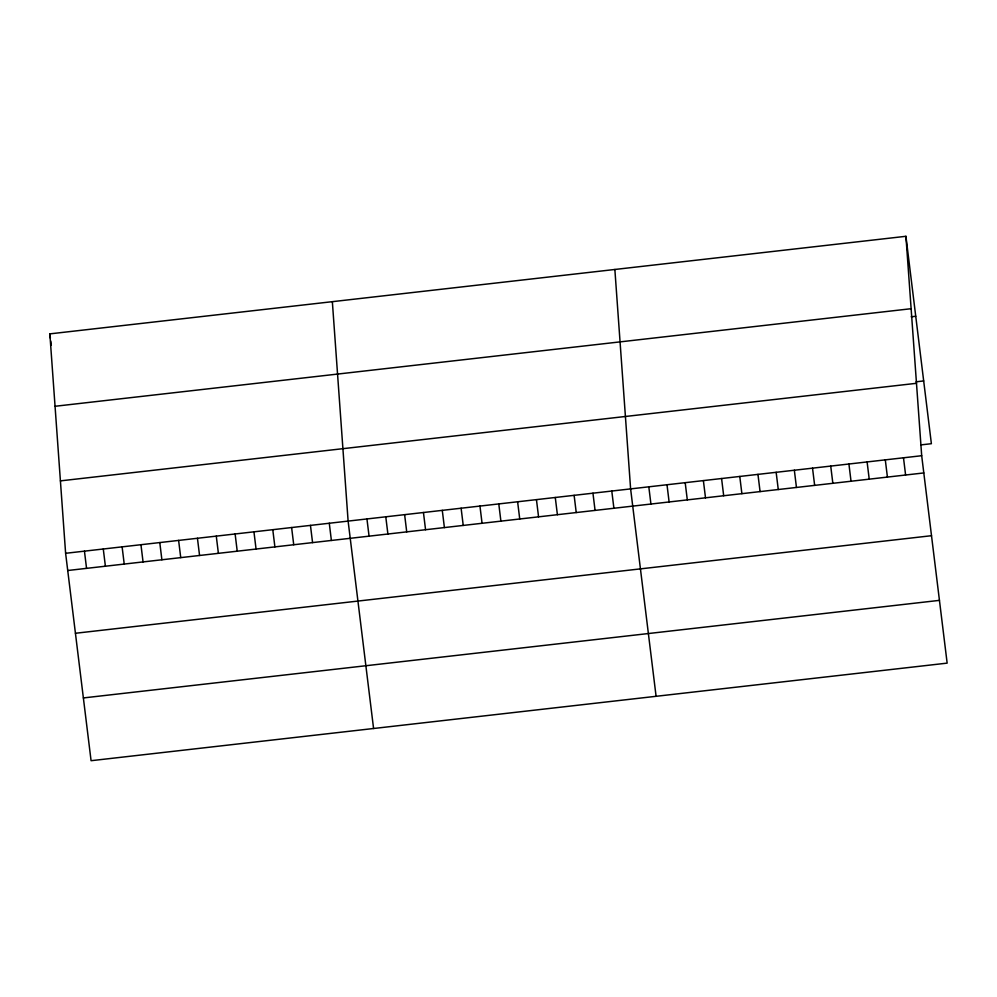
<?xml version="1.0" encoding="UTF-8"?>
<svg xmlns="http://www.w3.org/2000/svg" width="997" height="997" viewBox="0 0 997 997"><rect width="100%" height="100%" fill="white"/><g stroke="black" fill="none" stroke-linecap="round" stroke-linejoin="round"><path stroke-width="1.5" d="M905.924 236.301L921.689 455.716L947.15 663.13L91.076 760.699L65.615 553.298L49.85 333.87L905.924 236.301L931.385 443.702L920.779 444.911M55.047 406.278L911.121 308.709M911.196 316.797L915.745 316.273M916.106 381.801L923.683 380.941M60.406 480.878L916.48 383.309M65.615 553.298L921.689 455.716M67.721 570.508L923.795 472.939M75.436 633.269L931.51 535.701M83.374 697.937L939.448 600.368M903.494 457.797L905.6 475.008M885.299 459.866L887.417 477.077M867.103 461.947L869.222 479.158M848.921 464.016L851.027 481.227M830.725 466.085L832.844 483.308M812.53 468.166L814.649 485.377M794.347 470.235L796.453 487.446M776.152 472.304L778.271 489.527M757.957 474.385L760.075 491.596M739.774 476.454L741.88 493.665M721.579 478.535L723.685 495.746M703.384 480.604L705.502 497.815M685.188 482.673L687.307 499.883M667.005 484.754L669.112 501.965M648.81 486.823L650.929 504.033M656.088 696.305L630.615 488.891L614.862 269.477M611.784 491.047L613.903 508.258M592.953 493.191L595.059 510.402M574.122 495.335L576.229 512.545M555.279 497.478L557.398 514.701M536.448 499.634L538.567 516.845M517.617 501.778L519.736 518.988M498.787 503.921L500.893 521.132M479.956 506.065L482.062 523.288M461.113 508.221L463.231 525.431M442.282 510.364L444.4 527.575M423.451 512.508L425.557 529.719M404.62 514.651L406.726 531.875M385.777 516.807L387.895 534.018M366.946 518.951L369.064 536.162M373.576 728.508L348.115 521.095L332.35 301.667M329.284 523.238L331.39 540.461M310.453 525.394L312.56 542.605M291.61 527.538L293.729 544.748M272.779 529.681L274.898 546.892M253.948 531.825L256.055 549.035M235.118 533.981L237.224 551.191M216.274 536.124L218.393 553.335M197.443 538.268L199.562 555.479M178.613 540.411L180.731 557.622M159.782 542.567L161.888 559.778M140.951 544.711L143.057 561.922M122.108 546.855L124.226 564.065M103.277 548.998L105.395 566.209M84.446 551.154L86.552 568.365M49.85 333.87L50.373 338.17M50.735 341.036L51.258 345.348"/></g></svg>
